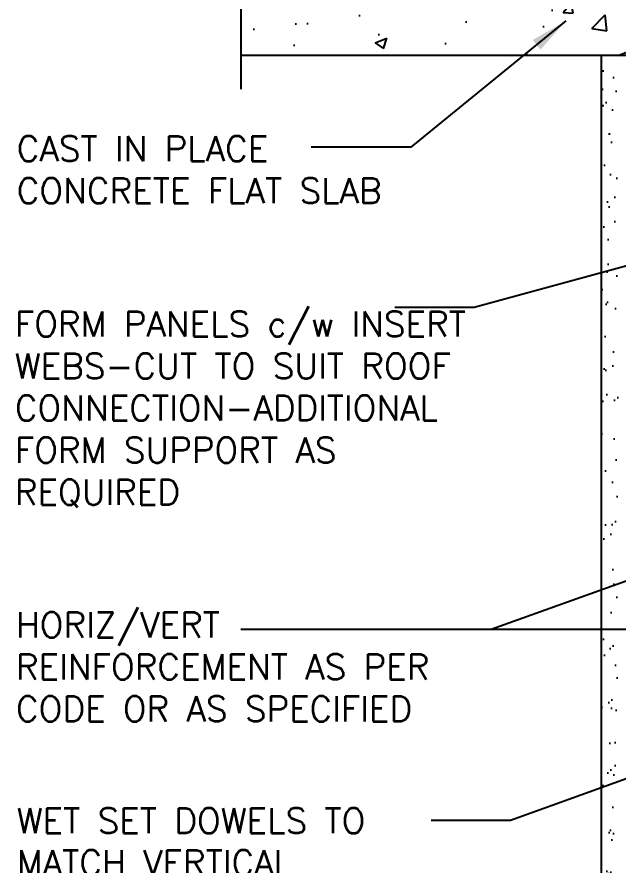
# Model space of a CAD drawing. Header units: inches. Extents: x 103.7 to 157.5, y 81.8 to 152.
# Drawn here: x 103.72 to 121.62, y 108.45 to 133.68 of the extents above; entities that cross this region are included whole.
import ezdxf

# ---------------------------------------------------------------- set-up
doc = ezdxf.new("R2010")
doc.units = ezdxf.units.IN
doc.header["$LTSCALE"] = 0.5
doc.header["$MEASUREMENT"] = 0
for name, color, linetype in [('HATCH', 12, 'Continuous'), ('line25', 2, 'Continuous'), ('LINE9', 9, 'Continuous'), ('TEXT', 4, 'Continuous')]:
    doc.layers.add(name, color=color, linetype=linetype)
doc.styles.add('DIM', font='romans.shx', dxfattribs={"width": 0.7})
doc.styles.add('ROMANS', font='romans.shx', dxfattribs={"height": 0.75})
doc.dimstyles.new('ext_12', dxfattribs={"dimscale": 12, "dimtxt": 0.09375, "dimasz": 0.09375, "dimexe": 0.09375, "dimexo": 0.0625, "dimgap": 0.0625, "dimtad": 1, "dimdec": 1, "dimzin": 3, "dimdsep": 46, "dimlunit": 4, "dimtxsty": 'DIM', "dimcen": 0.09, "dimdle": 0.09375, "dimclrt": 4, "dimadec": 0, "dimazin": 0, "dimtfac": 1, "dimtdec": 1, "dimtmove": 2, "dimatfit": 3, "dimfxl": 1, "dimfrac": 2, "dimtolj": 1, "dimtzin": 0, "dimarcsym": 0})

msp = doc.modelspace()

# ---------------------------------------------------------------- hatches: boundary and pattern name
at = {"layer": 'HATCH'}
h = msp.add_hatch(dxfattribs=at)
h.set_pattern_fill('AR-CONC', color=256, scale=0.5)
h.paths.add_polyline_path([(150.098, 138.003), (151.098, 139.003), (149.098, 139.003), (150.098, 140.003), (150.098, 140.534), (110.396, 140.534), (110.396, 140.003), (109.396, 139.003), (111.396, 139.003), (110.396, 138.003), (110.396, 132.534), (124.247, 132.534), (124.247, 132.284, -0.5218), (124.429, 132.284, -0.520567), (124.874, 132.284, -0.520567), (125.119, 132.284, -0.520567), (125.443, 132.284, -0.520567), (125.885, 132.284, -0.520567), (126.151, 132.284, -0.520567), (126.505, 132.284, -0.312003), (127.095, 132.284, -0.520567), (127.494, 132.284, -0.520567), (127.826, 132.284, -0.520567), (127.997, 132.284, -0.520567), (128.25, 132.284, -0.520567), (128.598, 132.284, -0.520567), (128.908, 132.284, -0.520567), (129.106, 132.284, -0.520567), (129.373, 132.284, -0.520567), (129.653, 132.284, -0.520567), (129.859, 132.284, -0.520567), (130.054, 132.284, -0.520567), (130.23, 132.284, -0.520567), (130.441, 132.284, -0.520567), (130.606, 132.284, -0.520567), (130.788, 132.284, -0.520567), (130.937, 132.284, -0.5218), (131.118, 132.284, -0.520567), (131.564, 132.284, -0.520567), (131.809, 132.284, -0.520567), (132.133, 132.284, -0.520567), (132.575, 132.284, -0.520567), (132.84, 132.284, -0.520567), (133.195, 132.284, -0.312003), (133.784, 132.284, -0.520567), (134.184, 132.284, -0.520567), (134.516, 132.284, -0.520567), (134.687, 132.284, -0.520567), (134.939, 132.284, -0.520567), (135.288, 132.284, -0.520567), (135.597, 132.284, -0.520567), (135.795, 132.284, -0.520567), (136.062, 132.284, -0.315632), (136.247, 132.352), (136.247, 132.534), (150.098, 132.534)])
h.paths.add_polyline_path([(132.835, 129.47, 0.185301), (132.536, 129.803), (127.958, 129.803, 0.185301), (127.66, 129.47), (127.66, 128.702, 0.225652), (128.035, 128.327), (132.46, 128.327, 0.225652), (132.835, 128.702)])
h.paths.add_polyline_path([(132.835, 127.761, 0.225652), (132.46, 128.136), (128.035, 128.136, 0.225652), (127.66, 127.761), (127.66, 126.993, 0.185301), (127.958, 126.66), (132.536, 126.66, 0.185301), (132.835, 126.993)])
h.paths.add_polyline_path([(135.737, 127.761, 0.225652), (135.362, 128.136), (133.562, 128.136, 0.410093), (133.062, 127.643), (133.062, 127.146, 0.406005), (133.562, 126.66), (135.362, 126.66, 0.225652), (135.737, 127.035)])
h.paths.add_polyline_path([(135.737, 129.428, 0.225652), (135.362, 129.803), (133.256, 129.803, 0.24677), (133.062, 129.417), (133.062, 128.82, 0.410093), (133.562, 128.327), (135.362, 128.327, 0.225652), (135.737, 128.702)])
h.paths.add_polyline_path([(127.432, 128.82), (127.432, 129.417, 0.24677), (127.238, 129.803), (125.132, 129.803, 0.225652), (124.757, 129.428), (124.757, 128.702, 0.225652), (125.132, 128.327), (126.932, 128.327, 0.410093)])
h.paths.add_polyline_path([(126.932, 128.136), (125.132, 128.136, 0.225652), (124.757, 127.761), (124.757, 127.035, 0.225652), (125.132, 126.66), (126.932, 126.66, 0.406005), (127.432, 127.146), (127.432, 127.643, 0.410093)])
h = msp.add_hatch(dxfattribs=at)
h.set_pattern_fill('AR-SAND', color=256, scale=0.5, style=0)
h.set_pattern_definition([(142.5, (353.0134, 2.6143), (0.0314967, 0.9634119), [0, -0.76, 0, -0.85, 0, -0.8125]), (172.5, (353.0134, 2.6143), (-0.8848884, 1.411073), [0, -0.41, 0, -0.685, 0, -0.2625]), (212.5, (353.6284, 2.6143), (-1.557071, 0.0028295), [0, -0.25, 0, -0.9, 0, -1.175]), (222.5, (353.6284, 2.6143), (-1.503063, 0.438838), [0, -0.125, 0, -0.59, 0, -0.675])])
h.paths.add_polyline_path([(121.122, 116.947), (121.622, 116.947), (121.622, 105.034), (121.122, 105.034)])
h.paths.add_polyline_path([(121.122, 132.534), (121.622, 132.534), (121.622, 132.06), (121.122, 132.06)])
h.paths.add_polyline_path([(121.122, 117.034), (121.622, 117.034), (121.622, 132.034), (121.122, 132.034)])

# ---------------------------------------------------------------- linework, layer by layer
at = {"layer": 'line25'}
msp.add_line((124.247, 132.534), (110.396, 132.534), dxfattribs=at)
at = {"layer": 'LINE9'}
for p, q in [((110.396, 131.534), (110.396, 138.003)), ((121.122, 132.534), (121.122, 105.034))]:
    msp.add_line(p, q, dxfattribs=at)

# ---------------------------------------------------------------- texts
at = {"layer": 'TEXT', "char_height": 0.75, "style": 'ROMANS'}
for s, insert, width, attachment_point in [('CAST IN PLACE CONCRETE FLAT SLAB', (103.716, 129.137), 13.98756, 4), ('FORM PANELS c/w INSERT WEBS-CUT TO SUIT ROOF CONNECTION-ADDITIONAL\\PFORM SUPPORT AS \\PREQUIRED', (103.658, 122.01), 14.56613, 4), ('HORIZ/VERT REINFORCEMENT AS PER CODE OR AS SPECIFIED', (103.693, 115.973), 14.36832, 1), ('WET SET DOWELS TO MATCH VERTICAL REINFORCEMENT BETWEEN POUR OR AS SPECIFIED', (103.716, 107.894), 15.31511, 4)]:
    msp.add_mtext(s, dxfattribs=dict(at, insert=insert, width=width, attachment_point=attachment_point))

# ---------------------------------------------------------------- leaders
at = {"layer": 'TEXT'}
for points, override in [([(120.07, 133.562), (115.45, 129.808), (112.48, 129.808)], {"dimtad": 0}), ([(123.082, 126.599), (117.34, 125.038), (114.979, 125.038)], {"dimtad": 0}), ([(131.31, 120.287), (117.84, 115.456), (110.386, 115.456)], {"dimgap": 0.0625, "dimtad": 0}), ([(130.247, 115.456), (117.84, 115.456), (110.386, 115.456)], {"dimgap": 0.0625, "dimtad": 0}), ([(127.466, 113.034), (118.42, 109.78), (116.059, 109.78)], {"dimtad": 0})]:
    msp.add_leader(points, dimstyle='ext_12', override=override, dxfattribs=at)

doc.saveas('drawing.dxf')
